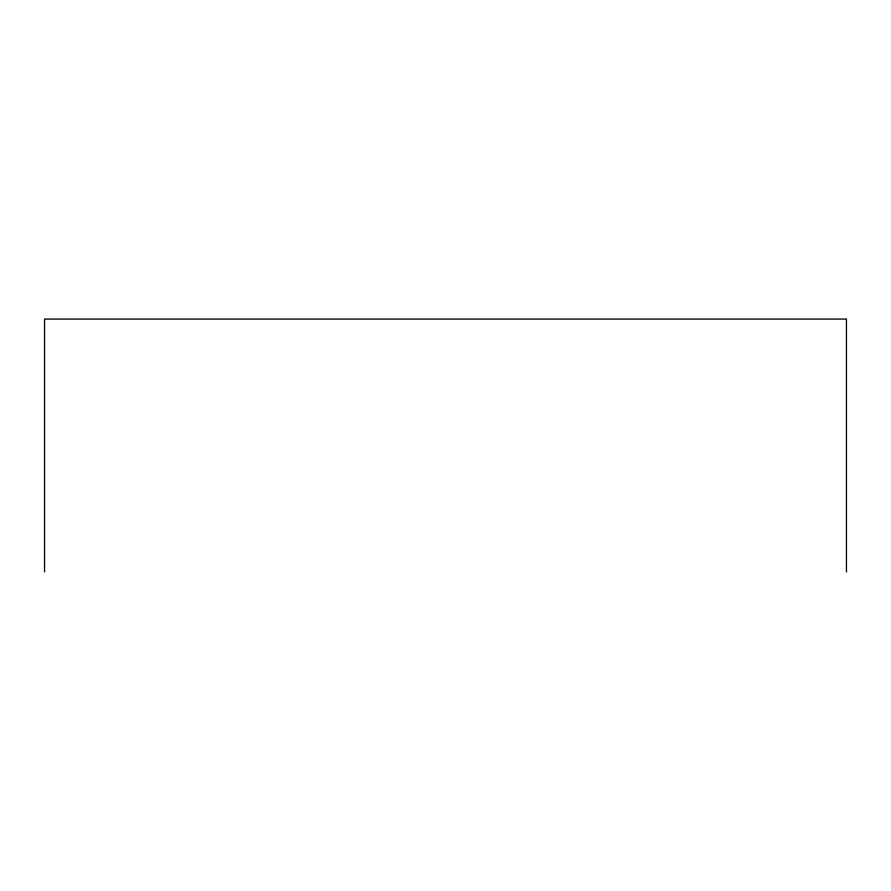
<?xml version="1.0" encoding="UTF-8"?>
<svg xmlns="http://www.w3.org/2000/svg" width="891" height="891" viewBox="0 0 891 891"><rect width="100%" height="100%" fill="white"/><g stroke="black" fill="none" stroke-linecap="round" stroke-linejoin="round"><path stroke-width="1.34" d="M846.45 571.933L846.45 319.067L44.55 319.067L44.55 571.933"/></g></svg>
